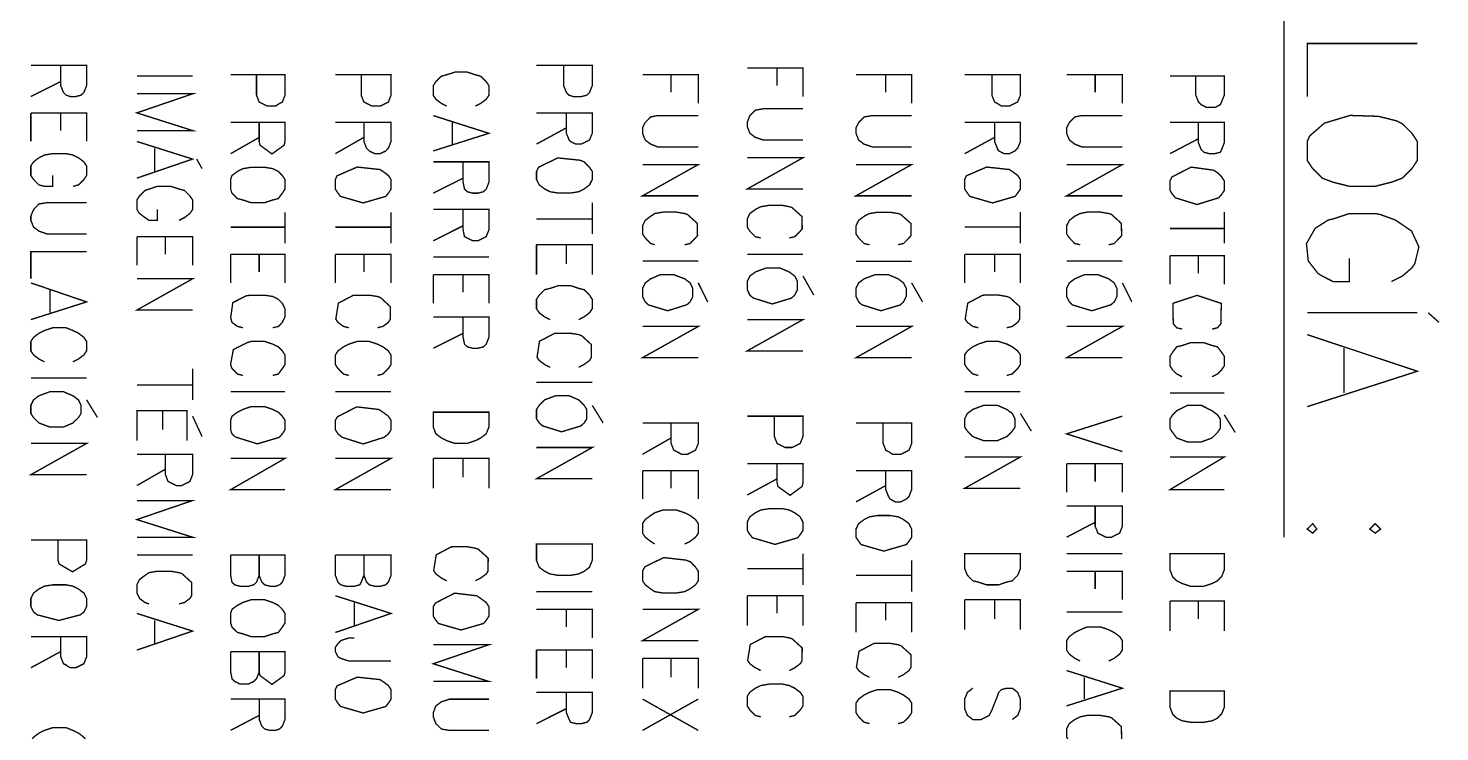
# Model space of a CAD drawing. Extents: x 0.1 to 11.6, y 0.2 to 16.4.
# Drawn here: x 2.802 to 3.667, y 1.462 to 1.893 of the extents above; entities that cross this region are included whole.
import ezdxf

# ---------------------------------------------------------------- set-up
doc = ezdxf.new("R2010")
doc.units = 0
doc.header["$MEASUREMENT"] = 0

msp = doc.modelspace()

# ---------------------------------------------------------------- linework, layer by layer
at = {"color": 0, "const_width": 0.000833}
for points in [[(3.57167, 2.16499), (3.57167, 1.58083)], [(3.65332, 1.88331), (3.58583, 1.88331), (3.58583, 1.85081)], [(2.80333, 1.86996), (2.83751, 1.86996), (2.83751, 1.85747), (2.83583, 1.85331), (2.83415, 1.85167), (2.83083, 1.85081), (2.82747, 1.85081), (2.82497, 1.85167), (2.82335, 1.85331), (2.82167, 1.85747), (2.82167, 1.86996)], [(3.11333, 1.86996), (3.14751, 1.86996), (3.14751, 1.85747), (3.14583, 1.85331), (3.14415, 1.85161), (3.14085, 1.85081), (3.13585, 1.85081), (3.13336, 1.85161), (3.13167, 1.85331), (3.12999, 1.85747), (3.12999, 1.86996)], [(2.9025, 1.86333), (2.86833, 1.86333)], [(2.92583, 1.86415), (2.95915, 1.86415), (2.95915, 1.85161), (2.95751, 1.84744), (2.95583, 1.84663), (2.95335, 1.84494), (2.94835, 1.84494), (2.94331, 1.84744), (2.94168, 1.85161), (2.94168, 1.86415)], [(2.99001, 1.86415), (3.02414, 1.86415), (3.02414, 1.85161), (3.02251, 1.84744), (3.01753, 1.84494), (3.01247, 1.84494), (3.00749, 1.84744), (3.00586, 1.85161), (3.00586, 1.86415)], [(3.07585, 1.84494), (3.07915, 1.84663), (3.08251, 1.84912), (3.08415, 1.85161), (3.08415, 1.85747), (3.08251, 1.85997), (3.07915, 1.86328), (3.07585, 1.86415), (3.07086, 1.86578), (3.06332, 1.86578), (3.05832, 1.86415), (3.05501, 1.86328), (3.05165, 1.85997), (3.05003, 1.85747), (3.05003, 1.85161), (3.05165, 1.84912), (3.05501, 1.84663), (3.05832, 1.84494)], [(3.17833, 1.86415), (3.21251, 1.86415), (3.21251, 1.84663)], [(3.19586, 1.86415), (3.19586, 1.85331)], [(3.24251, 1.86833), (3.27669, 1.86833), (3.27669, 1.85081)], [(3.26085, 1.86833), (3.26085, 1.85747)], [(3.30919, 1.86415), (3.34332, 1.86415), (3.34332, 1.84663)], [(3.32747, 1.86415), (3.32747, 1.85331)], [(3.37582, 1.86415), (3.41, 1.86415), (3.41, 1.85161), (3.40831, 1.8475), (3.40332, 1.845), (3.39833, 1.845), (3.39583, 1.84663), (3.39415, 1.8475), (3.39253, 1.85161), (3.39253, 1.86415)], [(3.43832, 1.86415), (3.4725, 1.86415), (3.4725, 1.84663)], [(3.45583, 1.86415), (3.45583, 1.85331)], [(3.50168, 1.86333), (3.535, 1.86333), (3.535, 1.85167), (3.53331, 1.8475), (3.5325, 1.84581), (3.52919, 1.84412), (3.52414, 1.84412), (3.52083, 1.84581), (3.51915, 1.8475), (3.51753, 1.85167), (3.51753, 1.86333)], [(2.82167, 1.85997), (2.80333, 1.85081)], [(2.86833, 1.85249), (2.9025, 1.85249), (2.86833, 1.84082), (2.9025, 1.82997), (2.86833, 1.82997)], [(3.27669, 1.84332), (3.2525, 1.84332), (3.2475, 1.8425), (3.24414, 1.83914), (3.24251, 1.83496), (3.24251, 1.83247), (3.24414, 1.82835), (3.2475, 1.82579), (3.2525, 1.82417), (3.27669, 1.82417)], [(2.80333, 1.84082), (2.83751, 1.84082), (2.83751, 1.82329)], [(2.80333, 1.84082), (2.80333, 1.82329)], [(2.82167, 1.84082), (2.82167, 1.82997)], [(2.92583, 1.83496), (2.95915, 1.83496), (2.95915, 1.82329), (2.95865, 1.82107), (2.95117, 1.81565), (2.94379, 1.82107), (2.94331, 1.82329), (2.94331, 1.83496)], [(2.99001, 1.83496), (3.02414, 1.83496), (3.02414, 1.82329), (3.02251, 1.81913), (3.02083, 1.81743), (3.01753, 1.81581), (3.01417, 1.81581), (3.01085, 1.81743), (3.00917, 1.81913), (3.00749, 1.82329), (3.00749, 1.83496)], [(3.05003, 1.83914), (3.08415, 1.82829), (3.05003, 1.81749)], [(3.06168, 1.83496), (3.06168, 1.82161)], [(3.11333, 1.84082), (3.14751, 1.84082), (3.14751, 1.82829), (3.14583, 1.82417), (3.14085, 1.82167), (3.13747, 1.82167), (3.13417, 1.82329), (3.13336, 1.82417), (3.13167, 1.82829), (3.13167, 1.84082)], [(3.21251, 1.83914), (3.1875, 1.83914), (3.18332, 1.83832), (3.18001, 1.83496), (3.17833, 1.83165), (3.17833, 1.82829), (3.18001, 1.82417), (3.18332, 1.82167), (3.1875, 1.81999), (3.21251, 1.81999)], [(3.34332, 1.83914), (3.31917, 1.83914), (3.31418, 1.83832), (3.31082, 1.83496), (3.30919, 1.83165), (3.30919, 1.82829), (3.31082, 1.82417), (3.31418, 1.82161), (3.31917, 1.81999), (3.34332, 1.81999)], [(3.37582, 1.83496), (3.41, 1.83496), (3.41, 1.82329), (3.40831, 1.81913), (3.40668, 1.81749), (3.40332, 1.81581), (3.40001, 1.81581), (3.39665, 1.81749), (3.39583, 1.81913), (3.39415, 1.82329), (3.39415, 1.83496)], [(3.4725, 1.83914), (3.44749, 1.83914), (3.44331, 1.83832), (3.44, 1.83496), (3.43832, 1.83165), (3.43832, 1.82835), (3.44, 1.82417), (3.44331, 1.82167), (3.44749, 1.81999), (3.4725, 1.81999)], [(3.50168, 1.83496), (3.535, 1.83496), (3.535, 1.82249), (3.53331, 1.81831), (3.5325, 1.81668), (3.52919, 1.81581), (3.52582, 1.81581), (3.52251, 1.81668), (3.52083, 1.81831), (3.51915, 1.82249), (3.51915, 1.83496)], [(2.94331, 1.82579), (2.92583, 1.81581)], [(3.00749, 1.82579), (2.99001, 1.81581)], [(3.13167, 1.83165), (3.11333, 1.82167)], [(3.39415, 1.82579), (3.37582, 1.81581)], [(2.86833, 1.82329), (2.9025, 1.8125), (2.86833, 1.80083)], [(2.87918, 1.81917), (2.87918, 1.80496)], [(3.51915, 1.82497), (3.50168, 1.81581)], [(2.82915, 1.79579), (2.83251, 1.79665), (2.83583, 1.79997), (2.83751, 1.80246), (2.83751, 1.80832), (2.83583, 1.81082), (2.83251, 1.81332), (2.82915, 1.815), (2.82497, 1.81581), (2.81668, 1.81581), (2.81168, 1.815), (2.80832, 1.81332), (2.80501, 1.81082), (2.80333, 1.80832), (2.80333, 1.80246), (2.80501, 1.79997), (2.80832, 1.79665), (2.81168, 1.79579), (2.81668, 1.79579), (2.81668, 1.80246)], [(2.905, 1.8125), (2.90831, 1.80664)], [(3.05003, 1.81082), (3.08415, 1.81082), (3.08415, 1.79829), (3.08251, 1.79411), (3.08083, 1.79249), (3.07747, 1.79161), (3.07417, 1.79161), (3.07086, 1.79249), (3.06917, 1.79411), (3.06836, 1.79829), (3.06836, 1.81082)], [(3.17833, 1.80914), (3.21251, 1.80914), (3.17833, 1.78999), (3.21251, 1.78999)], [(3.24251, 1.81332), (3.27669, 1.81332), (3.24251, 1.79417), (3.27669, 1.79417)], [(3.30919, 1.80914), (3.34332, 1.80914), (3.30919, 1.78999), (3.34332, 1.78999)], [(3.43832, 1.80914), (3.4725, 1.80914), (3.43832, 1.78999), (3.4725, 1.78999)], [(3.06836, 1.80078), (3.05003, 1.79161)], [(2.89415, 1.77496), (2.89751, 1.77664), (2.90082, 1.77914), (2.9025, 1.78162), (2.9025, 1.78749), (2.90082, 1.78999), (2.89751, 1.79329), (2.89415, 1.79417), (2.88917, 1.79579), (2.88086, 1.79579), (2.87332, 1.79329), (2.87001, 1.78999), (2.86833, 1.78749), (2.86833, 1.78162), (2.87001, 1.77914), (2.87332, 1.77664), (2.87582, 1.77496), (2.88086, 1.77496), (2.88086, 1.78162)], [(2.83751, 1.78581), (2.81332, 1.78581), (2.80832, 1.785), (2.80501, 1.78162), (2.80333, 1.7775), (2.80333, 1.77496), (2.80501, 1.77083), (2.80832, 1.76833), (2.81332, 1.76665), (2.83751, 1.76665)], [(3.14751, 1.78581), (3.14751, 1.76665)], [(3.26833, 1.76417), (3.27165, 1.76497), (3.27501, 1.76833), (3.27621, 1.76975), (3.27615, 1.77724), (3.27001, 1.78276), (3.26833, 1.78331), (3.26417, 1.78413), (3.25586, 1.78413), (3.25082, 1.78331), (3.2475, 1.78162), (3.24414, 1.77914), (3.24251, 1.77582), (3.24251, 1.77083), (3.24414, 1.76833), (3.2475, 1.76497), (3.25082, 1.76417)], [(2.95915, 1.77994), (2.95915, 1.76079)], [(3.02414, 1.77994), (3.02414, 1.76079)], [(3.05003, 1.78162), (3.08415, 1.78162), (3.08415, 1.76915), (3.08251, 1.76497), (3.07747, 1.76247), (3.07417, 1.76247), (3.06917, 1.76497), (3.06836, 1.76915), (3.06836, 1.78162)], [(3.14751, 1.77582), (3.11333, 1.77582)], [(3.20415, 1.75999), (3.20751, 1.76079), (3.21083, 1.76417), (3.21203, 1.76557), (3.21197, 1.77306), (3.20583, 1.7786), (3.20415, 1.77914), (3.19917, 1.78), (3.19081, 1.78), (3.18582, 1.77914), (3.18332, 1.77746), (3.18001, 1.77496), (3.17833, 1.77165), (3.17833, 1.76665), (3.18001, 1.76417), (3.18332, 1.76079), (3.18582, 1.75999)], [(3.33501, 1.75999), (3.33832, 1.76079), (3.34169, 1.76417), (3.34289, 1.76557), (3.34283, 1.77306), (3.33664, 1.7786), (3.33501, 1.77914), (3.33003, 1.77994), (3.32249, 1.77994), (3.31749, 1.77914), (3.31418, 1.77746), (3.31082, 1.77496), (3.30919, 1.77165), (3.30919, 1.76665), (3.31082, 1.76417), (3.31418, 1.76079), (3.31749, 1.75999)], [(3.41, 1.78), (3.41, 1.76079)], [(3.46414, 1.75999), (3.4675, 1.76079), (3.47081, 1.76417), (3.472, 1.76557), (3.47194, 1.77306), (3.46582, 1.7786), (3.46414, 1.77914), (3.45915, 1.78), (3.45085, 1.78), (3.44667, 1.77914), (3.44331, 1.7775), (3.44, 1.77496), (3.43832, 1.77165), (3.43832, 1.76665), (3.44, 1.76417), (3.44331, 1.76079), (3.44667, 1.75999)], [(3.535, 1.78), (3.535, 1.76079)], [(3.63747, 1.73747), (3.64415, 1.74083), (3.65001, 1.74582), (3.65181, 1.74854), (3.65429, 1.75868), (3.64979, 1.76844), (3.63976, 1.77522), (3.63058, 1.77854), (3.6275, 1.77914), (3.61165, 1.77914), (3.60167, 1.77582), (3.59874, 1.77518), (3.59076, 1.77012), (3.58535, 1.76074), (3.58643, 1.75017), (3.59239, 1.74246), (3.595, 1.74083), (3.60167, 1.73747), (3.61165, 1.73747), (3.61165, 1.75162)], [(2.86833, 1.76497), (2.9025, 1.76497), (2.9025, 1.7475)], [(2.86833, 1.76497), (2.86833, 1.7475)], [(2.88585, 1.76497), (2.88585, 1.75412)], [(2.95915, 1.77078), (2.92583, 1.77078)], [(3.02414, 1.77078), (2.99001, 1.77078)], [(3.06836, 1.77165), (3.05003, 1.76247)], [(3.41, 1.77083), (3.37582, 1.77083)], [(3.535, 1.76997), (3.50168, 1.76997)], [(3.11333, 1.75999), (3.14751, 1.75999), (3.14751, 1.74164)], [(3.11333, 1.75999), (3.11333, 1.74164)], [(3.13167, 1.75999), (3.13167, 1.74832)], [(2.83751, 1.75581), (2.80333, 1.75581), (2.80333, 1.73915)], [(2.92583, 1.75412), (2.95915, 1.75412), (2.95915, 1.73665)], [(2.92583, 1.75412), (2.92583, 1.73665)], [(2.94331, 1.75412), (2.94331, 1.74328)], [(2.99001, 1.75412), (3.02414, 1.75412), (3.02414, 1.73665)], [(2.99001, 1.75412), (2.99001, 1.73665)], [(3.00749, 1.75412), (3.00749, 1.74328)], [(3.08415, 1.75244), (3.05003, 1.75244)], [(3.21251, 1.75), (3.17833, 1.75)], [(3.27669, 1.75412), (3.24251, 1.75412)], [(3.34332, 1.74994), (3.30919, 1.74994)], [(3.37582, 1.75412), (3.41, 1.75412), (3.41, 1.73665)], [(3.37582, 1.75412), (3.37582, 1.73665)], [(3.39415, 1.75412), (3.39415, 1.74333)], [(3.4725, 1.75), (3.43832, 1.75)], [(3.50168, 1.75331), (3.535, 1.75331), (3.535, 1.73583)], [(3.50168, 1.75331), (3.50168, 1.73583)], [(3.51915, 1.75331), (3.51915, 1.74246)], [(2.86833, 1.73915), (2.9025, 1.73915), (2.86833, 1.72), (2.9025, 1.72)], [(3.05003, 1.74164), (3.08415, 1.74164), (3.08415, 1.72413)], [(3.05003, 1.74164), (3.05003, 1.72413)], [(3.06836, 1.74164), (3.06836, 1.73079)], [(3.27669, 1.74083), (3.28331, 1.72917)], [(2.80333, 1.73665), (2.83751, 1.72499), (2.80333, 1.71414)], [(2.815, 1.73247), (2.815, 1.71832)], [(3.13917, 1.71414), (3.14253, 1.71582), (3.14583, 1.71832), (3.14751, 1.72081), (3.14751, 1.72661), (3.14583, 1.72917), (3.14253, 1.73247), (3.13917, 1.73329), (3.13417, 1.73497), (3.12668, 1.73497), (3.12169, 1.73329), (3.11833, 1.73247), (3.11501, 1.72917), (3.11333, 1.72661), (3.11333, 1.72081), (3.11501, 1.71832), (3.11833, 1.71582), (3.12169, 1.71414)], [(3.21251, 1.73665), (3.21832, 1.72499)], [(3.34332, 1.73665), (3.34999, 1.72499)], [(3.4725, 1.73665), (3.47835, 1.72499)], [(2.95167, 1.70915), (2.95503, 1.70996), (2.95751, 1.71246), (2.95915, 1.71582), (2.95915, 1.72081), (2.95751, 1.72413), (2.95503, 1.72661), (2.95167, 1.72831), (2.94667, 1.72911), (2.93832, 1.72911), (2.93554, 1.72879), (2.92714, 1.72456), (2.92583, 1.71522), (2.92665, 1.71246), (2.93001, 1.70996), (2.93332, 1.70915)], [(3.01585, 1.70915), (3.01915, 1.70996), (3.02251, 1.71246), (3.02365, 1.71431), (3.02371, 1.72211), (3.01768, 1.72765), (3.01585, 1.72831), (3.01085, 1.72911), (3.00331, 1.72911), (3.00108, 1.72906), (2.99186, 1.72424), (2.99029, 1.71446), (2.99164, 1.71246), (2.99501, 1.70996), (2.99832, 1.70915)], [(3.40164, 1.70915), (3.405, 1.70996), (3.40831, 1.71246), (3.4095, 1.71431), (3.4095, 1.72217), (3.40349, 1.72765), (3.40164, 1.72831), (3.39665, 1.72917), (3.38917, 1.72917), (3.38693, 1.72911), (3.37771, 1.72424), (3.37614, 1.71446), (3.3775, 1.71246), (3.38081, 1.70996), (3.38417, 1.70915)], [(3.5275, 1.70833), (3.53082, 1.70915), (3.53288, 1.71164), (3.53315, 1.72407), (3.51828, 1.729), (3.50347, 1.72407), (3.50369, 1.71164), (3.50581, 1.70915), (3.50917, 1.70833)], [(3.05003, 1.71582), (3.08415, 1.71582), (3.08415, 1.70329), (3.08251, 1.69911), (3.08083, 1.69749), (3.07747, 1.69661), (3.07417, 1.69661), (3.07086, 1.69749), (3.06917, 1.69911), (3.06836, 1.70329), (3.06836, 1.71582)], [(3.24251, 1.71414), (3.27669, 1.71414), (3.24251, 1.69499), (3.27669, 1.69499)], [(3.65332, 1.71832), (3.58583, 1.71832)], [(3.66, 1.71832), (3.66667, 1.71246)], [(2.82915, 1.68832), (2.83251, 1.69), (2.83583, 1.69249), (2.83751, 1.69499), (2.83751, 1.70079), (2.83583, 1.70329), (2.83251, 1.70583), (2.82915, 1.70747), (2.82497, 1.70915), (2.81668, 1.70915), (2.81168, 1.70747), (2.80832, 1.70583), (2.80501, 1.70329), (2.80333, 1.70079), (2.80333, 1.69499), (2.80501, 1.69249), (2.80832, 1.69), (2.81168, 1.68832)], [(3.06836, 1.70578), (3.05003, 1.69661)], [(3.13917, 1.68494), (3.14253, 1.68664), (3.14583, 1.68912), (3.14697, 1.69097), (3.14703, 1.69879), (3.141, 1.70432), (3.13917, 1.70497), (3.13417, 1.70578), (3.12668, 1.70578), (3.12446, 1.70574), (3.11518, 1.7009), (3.11367, 1.69114), (3.11501, 1.68912), (3.11833, 1.68664), (3.12169, 1.68494)], [(3.17833, 1.70996), (3.21251, 1.70996), (3.17833, 1.69081), (3.21251, 1.69081)], [(3.30919, 1.70996), (3.34332, 1.70996), (3.30919, 1.69081), (3.34332, 1.69081)], [(3.43832, 1.70996), (3.4725, 1.70996), (3.43832, 1.69081), (3.4725, 1.69081)], [(3.58583, 1.70497), (3.65332, 1.68251), (3.58583, 1.66081)], [(2.95167, 1.67996), (2.95503, 1.68078), (2.95751, 1.68414), (2.95915, 1.68664), (2.95915, 1.69243), (2.95751, 1.69499), (2.95503, 1.69749), (2.95167, 1.69911), (2.94667, 1.70079), (2.93832, 1.70079), (2.93593, 1.70003), (2.92746, 1.69575), (2.92578, 1.68668), (2.92665, 1.68414), (2.93001, 1.68078), (2.93332, 1.67996)], [(3.01585, 1.67996), (3.01915, 1.68078), (3.02251, 1.68414), (3.02414, 1.68664), (3.02414, 1.69243), (3.02251, 1.69499), (3.01915, 1.69749), (3.01585, 1.69911), (3.01085, 1.70079), (3.00331, 1.70079), (2.99832, 1.69911), (2.99501, 1.69749), (2.99164, 1.69499), (2.99001, 1.69243), (2.99001, 1.68664), (2.99164, 1.68414), (2.99501, 1.68078), (2.99832, 1.67996)], [(3.40164, 1.67996), (3.405, 1.68083), (3.40831, 1.68414), (3.41, 1.68664), (3.41, 1.69249), (3.40831, 1.69499), (3.405, 1.69749), (3.40164, 1.69917), (3.39665, 1.70079), (3.38917, 1.70079), (3.38417, 1.69917), (3.38081, 1.69749), (3.3775, 1.69499), (3.37582, 1.69249), (3.37582, 1.68664), (3.3775, 1.68414), (3.38081, 1.68083), (3.38417, 1.67996)], [(3.5275, 1.67914), (3.53082, 1.68083), (3.53331, 1.68332), (3.535, 1.68582), (3.535, 1.69168), (3.53331, 1.69417), (3.53082, 1.69749), (3.5275, 1.69829), (3.52251, 1.69997), (3.51417, 1.69997), (3.50917, 1.69829), (3.50581, 1.69749), (3.50331, 1.69417), (3.50168, 1.69168), (3.50168, 1.68582), (3.50331, 1.68332), (3.50581, 1.68083), (3.50917, 1.67914)], [(3.60835, 1.69667), (3.60835, 1.66917)], [(2.9025, 1.68414), (2.9025, 1.66499)], [(2.83751, 1.67833), (2.80333, 1.67833)], [(2.9025, 1.67415), (2.86833, 1.67415)], [(2.95915, 1.66997), (2.92583, 1.66997)], [(3.02414, 1.66997), (2.99001, 1.66997)], [(3.14751, 1.67578), (3.11333, 1.67578)], [(3.41, 1.66997), (3.37582, 1.66997)], [(2.83751, 1.66499), (2.84418, 1.65414)], [(3.14751, 1.66163), (3.15419, 1.65082)], [(3.535, 1.66917), (3.50168, 1.66917)], [(2.89914, 1.63997), (2.89914, 1.65831), (2.86833, 1.65831), (2.86833, 1.63997)], [(2.88417, 1.65831), (2.88417, 1.64665)], [(2.9025, 1.655), (2.90831, 1.64247)], [(3.24251, 1.655), (3.27669, 1.655), (3.27669, 1.64247), (3.27501, 1.63829), (3.27001, 1.63579), (3.26585, 1.63579), (3.26085, 1.63829), (3.25917, 1.64247), (3.25917, 1.655)], [(3.41, 1.65663), (3.41667, 1.64583)], [(3.4725, 1.655), (3.43832, 1.64415), (3.4725, 1.63331)], [(3.535, 1.65582), (3.54167, 1.64497)], [(3.17833, 1.65082), (3.21251, 1.65082), (3.21251, 1.63829), (3.21083, 1.63417), (3.20583, 1.63162), (3.20247, 1.63162), (3.19749, 1.63417), (3.19586, 1.63829), (3.19586, 1.65082)], [(3.30919, 1.65082), (3.34332, 1.65082), (3.34332, 1.63829), (3.34169, 1.63411), (3.33664, 1.63162), (3.33165, 1.63162), (3.32915, 1.63331), (3.32747, 1.63411), (3.32585, 1.63829), (3.32585, 1.65082)], [(2.80333, 1.63829), (2.83751, 1.63829), (2.80333, 1.61914), (2.83751, 1.61914)], [(3.11333, 1.63579), (3.14751, 1.63579), (3.11333, 1.61664), (3.14751, 1.61664)], [(3.19586, 1.64165), (3.17833, 1.63162)], [(2.86833, 1.63167), (2.9025, 1.63167), (2.9025, 1.61914), (2.90082, 1.61496), (2.89583, 1.61247), (2.89253, 1.61247), (2.88747, 1.61496), (2.88585, 1.61914), (2.88585, 1.63167)], [(2.92583, 1.62912), (2.95915, 1.62912), (2.92583, 1.60997), (2.95915, 1.60997)], [(2.99001, 1.62912), (3.02414, 1.62912), (2.99001, 1.60997), (3.02414, 1.60997)], [(3.05003, 1.62912), (3.08415, 1.62912), (3.08415, 1.61079)], [(3.05003, 1.62912), (3.05003, 1.61079)], [(3.06836, 1.62912), (3.06836, 1.61746)], [(3.37582, 1.62999), (3.41, 1.62999), (3.37582, 1.61079), (3.41, 1.61079)], [(3.50168, 1.62999), (3.535, 1.62999), (3.50168, 1.60997), (3.535, 1.60997)], [(2.88585, 1.6225), (2.86833, 1.61247)], [(3.17833, 1.62164), (3.21251, 1.62164), (3.21251, 1.60417)], [(3.17833, 1.62164), (3.17833, 1.60417)], [(3.19586, 1.62164), (3.19586, 1.61079)], [(3.24251, 1.62582), (3.27669, 1.62582), (3.27669, 1.61415), (3.27615, 1.61193), (3.26878, 1.6065), (3.26133, 1.61193), (3.26085, 1.61415), (3.26085, 1.62582)], [(3.30919, 1.62164), (3.34332, 1.62164), (3.34332, 1.60997), (3.34169, 1.60579), (3.34, 1.60417), (3.33664, 1.60249), (3.33333, 1.60249), (3.33003, 1.60417), (3.32915, 1.60579), (3.32747, 1.60997), (3.32747, 1.62164)], [(3.43832, 1.62582), (3.4725, 1.62582), (3.4725, 1.60829)], [(3.43832, 1.62582), (3.43832, 1.60829)], [(3.45583, 1.62582), (3.45583, 1.61496)], [(3.26085, 1.61664), (3.24251, 1.60667)], [(3.32747, 1.61247), (3.30919, 1.60249)], [(2.86833, 1.60331), (2.9025, 1.60331), (2.86833, 1.59164), (2.9025, 1.58083), (2.86833, 1.58083)], [(3.20415, 1.57667), (3.20751, 1.57829), (3.21083, 1.58083), (3.21251, 1.58333), (3.21251, 1.58914), (3.21083, 1.59164), (3.20751, 1.59413), (3.20415, 1.59581), (3.19917, 1.5975), (3.19081, 1.5975), (3.18582, 1.59581), (3.18332, 1.59413), (3.18001, 1.59164), (3.17833, 1.58914), (3.17833, 1.58333), (3.18001, 1.58083), (3.18332, 1.57829), (3.18582, 1.57667)], [(3.43832, 1.59999), (3.4725, 1.59999), (3.4725, 1.58746), (3.47081, 1.58333), (3.46582, 1.58083), (3.46251, 1.58083), (3.45751, 1.58333), (3.45583, 1.58746), (3.45583, 1.59999)], [(3.45583, 1.59), (3.43832, 1.58083)], [(2.80333, 1.57915), (2.83751, 1.57915), (2.83751, 1.56662), (2.83675, 1.56446), (2.82889, 1.55963), (2.82075, 1.5644), (2.81999, 1.56662), (2.81999, 1.57915)], [(3.07585, 1.55414), (3.07915, 1.55583), (3.08251, 1.55832), (3.08365, 1.56017), (3.08371, 1.56799), (3.07769, 1.57346), (3.07585, 1.57411), (3.07086, 1.57497), (3.06332, 1.57497), (3.06108, 1.57493), (3.05186, 1.57004), (3.05029, 1.56033), (3.05165, 1.55832), (3.05501, 1.55583), (3.05832, 1.55414)], [(2.9025, 1.56999), (2.86833, 1.56999)], [(2.92583, 1.56999), (2.95915, 1.56999), (2.95915, 1.55746), (2.95751, 1.55328), (2.95583, 1.55165), (2.95335, 1.55078), (2.94997, 1.55078), (2.94667, 1.55165), (2.94499, 1.55328), (2.94331, 1.55746), (2.94331, 1.56999)], [(2.94331, 1.55746), (2.94168, 1.55328), (2.94, 1.55165), (2.93668, 1.55078), (2.93164, 1.55078), (2.92833, 1.55165), (2.92665, 1.55328), (2.92583, 1.55746), (2.92583, 1.56999)], [(2.99001, 1.56999), (3.02414, 1.56999), (3.02414, 1.55746), (3.02251, 1.55328), (3.02083, 1.55165), (3.01753, 1.55078), (3.01417, 1.55078), (3.01085, 1.55165), (3.00917, 1.55328), (3.00749, 1.55746), (3.00749, 1.56999)], [(3.00749, 1.55746), (3.00586, 1.55328), (3.00499, 1.55165), (3.00168, 1.55078), (2.99669, 1.55078), (2.99333, 1.55165), (2.99164, 1.55328), (2.99001, 1.55746), (2.99001, 1.56999)], [(3.27669, 1.57081), (3.27669, 1.55165)], [(3.34332, 1.56668), (3.34332, 1.54747)], [(3.4725, 1.57081), (3.43832, 1.57081)], [(2.89415, 1.53999), (2.89751, 1.54081), (2.90082, 1.54329), (2.90201, 1.54514), (2.90201, 1.553), (2.896, 1.55849), (2.89415, 1.55914), (2.88917, 1.56), (2.88086, 1.56), (2.87582, 1.55914), (2.87332, 1.55746), (2.87001, 1.55496), (2.86833, 1.55165), (2.86833, 1.54665), (2.87001, 1.54329), (2.87332, 1.54081), (2.87582, 1.53999)], [(3.27669, 1.56164), (3.24251, 1.56164)], [(3.34332, 1.55751), (3.30919, 1.55751)], [(3.43832, 1.56), (3.4725, 1.56), (3.4725, 1.54249)], [(3.45583, 1.56), (3.45583, 1.54915)], [(2.99001, 1.54497), (3.02414, 1.53413), (2.99001, 1.52246)], [(3.00168, 1.54081), (3.00168, 1.52664)], [(3.14751, 1.54747), (3.11333, 1.54747)], [(3.24251, 1.54497), (3.27669, 1.54497), (3.27669, 1.52664)], [(3.24251, 1.54497), (3.24251, 1.52664)], [(3.26085, 1.54497), (3.26085, 1.53413)], [(3.30919, 1.54081), (3.34332, 1.54081), (3.34332, 1.52246)], [(3.30919, 1.54081), (3.30919, 1.52246)], [(3.32747, 1.54081), (3.32747, 1.53)], [(3.37582, 1.54249), (3.41, 1.54249), (3.41, 1.52414)], [(3.37582, 1.54249), (3.37582, 1.52414)], [(3.39415, 1.54249), (3.39415, 1.53082)], [(3.50168, 1.54167), (3.535, 1.54167), (3.535, 1.52333)], [(3.50168, 1.54167), (3.50168, 1.52333)], [(3.51915, 1.54167), (3.51915, 1.53082)], [(2.86833, 1.53413), (2.9025, 1.52333), (2.86833, 1.51167)], [(3.11333, 1.53663), (3.14751, 1.53663), (3.14751, 1.51915)], [(3.13167, 1.53663), (3.13167, 1.52582)], [(3.17833, 1.53663), (3.21251, 1.53663), (3.17833, 1.51747), (3.21251, 1.51747)], [(3.4725, 1.535), (3.43832, 1.535)], [(2.87918, 1.53), (2.87918, 1.51579)], [(3.46414, 1.50499), (3.4675, 1.50667), (3.47081, 1.50917), (3.4725, 1.51167), (3.4725, 1.51747), (3.47081, 1.51997), (3.4675, 1.52246), (3.46414, 1.52414), (3.45915, 1.52582), (3.45085, 1.52582), (3.44667, 1.52414), (3.44331, 1.52246), (3.44, 1.51997), (3.43832, 1.51747), (3.43832, 1.51167), (3.44, 1.50917), (3.44331, 1.50667), (3.44667, 1.50499)], [(2.80333, 1.51997), (2.83751, 1.51997), (2.83751, 1.50749), (2.83583, 1.50331), (2.83083, 1.50082), (2.82747, 1.50082), (2.82497, 1.5025), (2.82335, 1.50331), (2.82167, 1.50749), (2.82167, 1.51997)], [(3.02414, 1.50493), (2.99832, 1.50493), (2.99333, 1.50662), (2.99164, 1.50749), (2.99001, 1.51079), (2.99001, 1.51329), (2.99164, 1.51579), (2.99333, 1.51747), (2.99832, 1.51915), (3.00168, 1.51915)], [(3.05003, 1.51497), (3.08415, 1.51497), (3.05003, 1.50331), (3.08415, 1.49246), (3.05003, 1.49246)], [(3.26833, 1.49914), (3.27165, 1.50082), (3.27501, 1.50331), (3.27615, 1.50515), (3.27621, 1.51297), (3.27018, 1.5185), (3.26833, 1.51915), (3.26417, 1.51997), (3.25586, 1.51997), (3.25364, 1.51992), (3.24436, 1.51508), (3.24278, 1.50532), (3.24414, 1.50331), (3.2475, 1.50082), (3.25082, 1.49914)], [(3.33501, 1.49501), (3.33832, 1.49664), (3.34169, 1.49914), (3.34289, 1.50097), (3.34289, 1.50885), (3.33686, 1.51432), (3.33501, 1.51497), (3.33003, 1.51585), (3.32249, 1.51585), (3.32026, 1.51579), (3.31104, 1.5109), (3.30946, 1.50114), (3.31082, 1.49914), (3.31418, 1.49664), (3.31749, 1.49501)], [(2.82167, 1.51079), (2.80333, 1.50082)], [(2.92583, 1.51079), (2.95915, 1.51079), (2.95915, 1.49832), (2.95865, 1.4961), (2.95117, 1.49067), (2.94379, 1.4961), (2.94331, 1.49832), (2.94331, 1.51079)], [(2.94336, 1.49832), (2.94168, 1.49414), (2.94, 1.49246), (2.93668, 1.49083), (2.93164, 1.49083), (2.92833, 1.49246), (2.92665, 1.49414), (2.92583, 1.49832), (2.92583, 1.51079)], [(3.11333, 1.51167), (3.14751, 1.51167), (3.14751, 1.49414)], [(3.11333, 1.51167), (3.11333, 1.49414)], [(3.13167, 1.51167), (3.13167, 1.50082)], [(3.17833, 1.50662), (3.21251, 1.50662), (3.21251, 1.48833)], [(3.17833, 1.50662), (3.17833, 1.48833)], [(3.19586, 1.50662), (3.19586, 1.49496)], [(3.43832, 1.49914), (3.4725, 1.48833), (3.43832, 1.47749)], [(3.26833, 1.47081), (3.27165, 1.47163), (3.27501, 1.47499), (3.27669, 1.47749), (3.27669, 1.48329), (3.27501, 1.48583), (3.27165, 1.48833), (3.26833, 1.48996), (3.26417, 1.49083), (3.25586, 1.49083), (3.25082, 1.48996), (3.2475, 1.48833), (3.24414, 1.48583), (3.24251, 1.48329), (3.24251, 1.47749), (3.24414, 1.47499), (3.2475, 1.47163), (3.25082, 1.47081)], [(3.405, 1.46913), (3.40831, 1.47163), (3.41, 1.47581), (3.41, 1.48167), (3.40831, 1.48579), (3.405, 1.48833), (3.40164, 1.48833), (3.39833, 1.48747), (3.39665, 1.48579), (3.39583, 1.48329), (3.39253, 1.47499), (3.39085, 1.47163), (3.38585, 1.46913), (3.38081, 1.46913), (3.3775, 1.47163), (3.37582, 1.47581), (3.37582, 1.48167), (3.3775, 1.48579), (3.38081, 1.48833)], [(3.44917, 1.49496), (3.44917, 1.48167)], [(2.92583, 1.48167), (2.95915, 1.48167), (2.95915, 1.46913), (2.95751, 1.465), (2.95583, 1.46332), (2.95335, 1.46251), (2.94997, 1.46251), (2.94667, 1.46332), (2.94499, 1.465), (2.94336, 1.46913), (2.94336, 1.48167)], [(3.08415, 1.48161), (3.06, 1.48161), (3.05501, 1.47999), (3.05165, 1.47749), (3.05003, 1.47331), (3.05003, 1.47081), (3.05165, 1.46664), (3.05501, 1.46332), (3.06, 1.46246), (3.08415, 1.46246)], [(3.11333, 1.48579), (3.14751, 1.48579), (3.14751, 1.47331), (3.14583, 1.46913), (3.14415, 1.46744), (3.14085, 1.46664), (3.13747, 1.46664), (3.13417, 1.46744), (3.13336, 1.46913), (3.13167, 1.47331), (3.13167, 1.48579)], [(3.21251, 1.48167), (3.17833, 1.46246)], [(3.21251, 1.46246), (3.17833, 1.48167)], [(3.33501, 1.46664), (3.33832, 1.4675), (3.34169, 1.47081), (3.34332, 1.47331), (3.34332, 1.47917), (3.34169, 1.48167), (3.33832, 1.48415), (3.33501, 1.48583), (3.33003, 1.48747), (3.32249, 1.48747), (3.31749, 1.48583), (3.31418, 1.48415), (3.31082, 1.48167), (3.30919, 1.47917), (3.30919, 1.47331), (3.31082, 1.47081), (3.31418, 1.4675), (3.31749, 1.46664)], [(2.94336, 1.47168), (2.92583, 1.46251)], [(3.13167, 1.47581), (3.11333, 1.46664)], [(3.46414, 1.45167), (3.4675, 1.45247), (3.47081, 1.45583), (3.472, 1.45725), (3.47194, 1.46474), (3.46582, 1.47026), (3.46414, 1.47081), (3.45915, 1.47163), (3.45085, 1.47163), (3.44667, 1.47081), (3.44331, 1.46913), (3.44, 1.46664), (3.43832, 1.46332), (3.43832, 1.45833), (3.44, 1.45583), (3.44331, 1.45247), (3.44667, 1.45167)], [(2.82915, 1.44331), (2.83251, 1.44417), (2.83583, 1.44749), (2.83751, 1.44997), (2.83751, 1.45583), (2.83583, 1.45833), (2.83251, 1.46083), (2.82915, 1.46246), (2.82497, 1.46414), (2.81668, 1.46414), (2.81168, 1.46246), (2.80832, 1.46083), (2.80501, 1.45833), (2.80333, 1.45583), (2.80333, 1.44997), (2.80501, 1.44749), (2.80832, 1.44417), (2.81168, 1.44331)]]:
    msp.add_lwpolyline(points, dxfattribs=at)
for points in [[(3.65332, 1.82329), (3.65001, 1.82835), (3.64415, 1.83415), (3.64074, 1.83589), (3.62935, 1.83871), (3.61214, 1.83925), (3.59636, 1.83453), (3.58729, 1.82661), (3.58583, 1.82329), (3.58583, 1.81164), (3.58919, 1.80664), (3.595, 1.80083), (3.60167, 1.79833), (3.61165, 1.79585), (3.6275, 1.79585), (3.63747, 1.79833), (3.64415, 1.80083), (3.65001, 1.80664), (3.65332, 1.81164), (3.65332, 1.82329)], [(3.14751, 1.80496), (3.14583, 1.80746), (3.14253, 1.81082), (3.14014, 1.81179), (3.12642, 1.81321), (3.11469, 1.80757), (3.11333, 1.80496), (3.11333, 1.79997), (3.11501, 1.79665), (3.11833, 1.79417), (3.12169, 1.79249), (3.12668, 1.79167), (3.13417, 1.79167), (3.13917, 1.79249), (3.14253, 1.79417), (3.14583, 1.79665), (3.14751, 1.79997), (3.14751, 1.80496)], [(2.95915, 1.79997), (2.95751, 1.80246), (2.95503, 1.80496), (2.95167, 1.80664), (2.94667, 1.80746), (2.93832, 1.80746), (2.93332, 1.80664), (2.93001, 1.80496), (2.92665, 1.80246), (2.92583, 1.79997), (2.92583, 1.79411), (2.92665, 1.79161), (2.93001, 1.78831), (2.93332, 1.78743), (2.93832, 1.78581), (2.94667, 1.78581), (2.95167, 1.78743), (2.95503, 1.78831), (2.95751, 1.79161), (2.95915, 1.79411), (2.95915, 1.79997)], [(3.02414, 1.79997), (3.02251, 1.80246), (3.01915, 1.80496), (3.01736, 1.8061), (3.00342, 1.80761), (2.99104, 1.80225), (2.99001, 1.79997), (2.99001, 1.79411), (2.99164, 1.79161), (2.99317, 1.78965), (3.00706, 1.78564), (3.02094, 1.78965), (3.02251, 1.79161), (3.02414, 1.79411), (3.02414, 1.79997)], [(3.41, 1.79997), (3.40831, 1.80246), (3.405, 1.80496), (3.40321, 1.8061), (3.38926, 1.80761), (3.37685, 1.80225), (3.37582, 1.79997), (3.37582, 1.79417), (3.3775, 1.79167), (3.37901, 1.78965), (3.3929, 1.78564), (3.40674, 1.78965), (3.40831, 1.79167), (3.41, 1.79417), (3.41, 1.79997)], [(3.535, 1.79915), (3.53331, 1.80165), (3.53082, 1.80414), (3.52854, 1.80567), (3.51476, 1.80757), (3.50293, 1.8016), (3.50168, 1.79915), (3.50168, 1.79329), (3.50331, 1.79081), (3.50499, 1.78879), (3.51828, 1.78467), (3.53157, 1.78879), (3.53331, 1.79081), (3.535, 1.79329), (3.535, 1.79915)], [(3.20915, 1.73329), (3.20751, 1.73665), (3.20415, 1.73915), (3.19749, 1.74164), (3.18918, 1.74164), (3.18332, 1.73915), (3.18001, 1.73665), (3.17833, 1.73329), (3.17833, 1.72831), (3.18001, 1.72499), (3.18197, 1.72314), (3.19374, 1.71957), (3.20551, 1.72325), (3.20751, 1.72499), (3.20915, 1.72831), (3.20915, 1.73329)], [(3.27333, 1.73747), (3.27165, 1.74083), (3.26833, 1.74333), (3.26247, 1.74582), (3.25418, 1.74582), (3.2475, 1.74333), (3.24414, 1.74083), (3.24251, 1.73747), (3.24251, 1.73247), (3.24414, 1.72917), (3.2461, 1.72743), (3.25786, 1.72374), (3.26964, 1.72732), (3.27165, 1.72917), (3.27333, 1.73247), (3.27333, 1.73747)], [(3.34, 1.73329), (3.33832, 1.73665), (3.33501, 1.73915), (3.32915, 1.74164), (3.32086, 1.74164), (3.31418, 1.73915), (3.31082, 1.73665), (3.30919, 1.73329), (3.30919, 1.72831), (3.31082, 1.72499), (3.31278, 1.72325), (3.32449, 1.71957), (3.33632, 1.72314), (3.33832, 1.72499), (3.34, 1.72831), (3.34, 1.73329)], [(3.46918, 1.73329), (3.4675, 1.73665), (3.46414, 1.73915), (3.45751, 1.74164), (3.44917, 1.74164), (3.44331, 1.73915), (3.44, 1.73665), (3.43832, 1.73329), (3.43832, 1.72831), (3.44, 1.72499), (3.44194, 1.72314), (3.45378, 1.71957), (3.4655, 1.72325), (3.4675, 1.72499), (3.46918, 1.72831), (3.46918, 1.73329)], [(2.83415, 1.66163), (2.83251, 1.66499), (2.82915, 1.66749), (2.82335, 1.66997), (2.815, 1.66997), (2.80832, 1.66749), (2.80501, 1.66499), (2.80333, 1.66163), (2.80333, 1.65663), (2.80501, 1.65414), (2.80832, 1.65082), (2.815, 1.64833), (2.82335, 1.64833), (2.82915, 1.65082), (2.83251, 1.65414), (2.83415, 1.65663), (2.83415, 1.66163)], [(3.14415, 1.65913), (3.14253, 1.66163), (3.13917, 1.66499), (3.13336, 1.66749), (3.125, 1.66749), (3.11833, 1.66499), (3.11501, 1.66163), (3.11333, 1.65913), (3.11333, 1.65332), (3.11501, 1.65082), (3.11697, 1.64908), (3.12869, 1.6454), (3.14051, 1.64899), (3.14253, 1.65082), (3.14415, 1.65332), (3.14415, 1.65913)], [(3.40668, 1.65332), (3.405, 1.65663), (3.40164, 1.65913), (3.39583, 1.66163), (3.38747, 1.66163), (3.38081, 1.65913), (3.3775, 1.65663), (3.37582, 1.65332), (3.37582, 1.64833), (3.3775, 1.64583), (3.38081, 1.64247), (3.38747, 1.63997), (3.39583, 1.63997), (3.40164, 1.64247), (3.405, 1.64583), (3.40668, 1.64833), (3.40668, 1.65332)], [(3.5325, 1.65332), (3.53082, 1.65582), (3.5275, 1.65831), (3.52083, 1.66168), (3.51247, 1.66168), (3.50581, 1.65831), (3.50331, 1.65582), (3.50168, 1.65332), (3.50168, 1.64746), (3.50331, 1.64497), (3.50581, 1.64165), (3.51247, 1.63917), (3.52083, 1.63917), (3.5275, 1.64165), (3.53082, 1.64497), (3.5325, 1.64746), (3.5325, 1.65332)], [(2.95915, 1.65246), (2.95751, 1.65494), (2.95503, 1.65744), (2.95167, 1.65913), (2.94667, 1.66081), (2.93832, 1.66081), (2.93332, 1.65913), (2.93001, 1.65744), (2.92665, 1.65494), (2.92583, 1.65246), (2.92583, 1.64665), (2.92665, 1.64415), (2.92871, 1.64225), (2.94222, 1.63803), (2.95557, 1.64199), (2.95751, 1.64415), (2.95915, 1.64665), (2.95915, 1.65246)], [(3.02414, 1.65246), (3.02251, 1.65494), (3.01915, 1.65744), (3.01682, 1.65907), (3.00315, 1.66069), (2.99137, 1.65468), (2.99001, 1.65246), (2.99001, 1.64665), (2.99164, 1.64415), (2.99408, 1.64208), (3.00706, 1.63797), (3.02001, 1.64208), (3.02251, 1.64415), (3.02414, 1.64665), (3.02414, 1.65246)], [(3.05003, 1.65744), (3.08415, 1.65744), (3.08415, 1.64828), (3.08251, 1.64415), (3.07915, 1.64165), (3.07585, 1.63997), (3.07086, 1.63829), (3.06332, 1.63829), (3.05832, 1.63997), (3.05501, 1.64165), (3.05165, 1.64415), (3.05003, 1.64828), (3.05003, 1.65744)], [(3.27669, 1.59), (3.27501, 1.59332), (3.27165, 1.59581), (3.26833, 1.5975), (3.26417, 1.59831), (3.25586, 1.59831), (3.25082, 1.5975), (3.2475, 1.59581), (3.24414, 1.59332), (3.24251, 1.59), (3.24251, 1.58496), (3.24414, 1.58247), (3.24576, 1.58051), (3.25956, 1.57644), (3.27339, 1.58046), (3.27501, 1.58247), (3.27669, 1.58496), (3.27669, 1.59)], [(3.34332, 1.58583), (3.34169, 1.58914), (3.33832, 1.59164), (3.33501, 1.59332), (3.33003, 1.59413), (3.32249, 1.59413), (3.31749, 1.59332), (3.31418, 1.59164), (3.31082, 1.58914), (3.30919, 1.58583), (3.30919, 1.58083), (3.31082, 1.57835), (3.31233, 1.57633), (3.32622, 1.57232), (3.34011, 1.57633), (3.34169, 1.57835), (3.34332, 1.58083), (3.34332, 1.58583)], [(3.59169, 1.58583), (3.58919, 1.58914), (3.58583, 1.58583), (3.58919, 1.58333), (3.59169, 1.58583)], [(3.63086, 1.58583), (3.6275, 1.58914), (3.62418, 1.58583), (3.6275, 1.58333), (3.63086, 1.58583)], [(3.11333, 1.57667), (3.14751, 1.57667), (3.14751, 1.56662), (3.14583, 1.56244), (3.14253, 1.55994), (3.13917, 1.55832), (3.13417, 1.55746), (3.12668, 1.55746), (3.12169, 1.55832), (3.11833, 1.55994), (3.11501, 1.56244), (3.11333, 1.56662), (3.11333, 1.57667)], [(3.21251, 1.56), (3.21083, 1.5625), (3.20751, 1.56581), (3.20497, 1.56679), (3.19129, 1.56836), (3.17979, 1.56272), (3.17833, 1.56), (3.17833, 1.55414), (3.18001, 1.55165), (3.18332, 1.54915), (3.18582, 1.54747), (3.19081, 1.54665), (3.19917, 1.54665), (3.20415, 1.54747), (3.20751, 1.54915), (3.21083, 1.55165), (3.21251, 1.55414), (3.21251, 1.56)], [(3.37582, 1.57081), (3.41, 1.57081), (3.41, 1.56164), (3.40831, 1.55746), (3.405, 1.55414), (3.40164, 1.55333), (3.39665, 1.55165), (3.38917, 1.55165), (3.38417, 1.55333), (3.38081, 1.55414), (3.3775, 1.55746), (3.37582, 1.56164), (3.37582, 1.57081)], [(3.50168, 1.57081), (3.535, 1.57081), (3.535, 1.56082), (3.53331, 1.55664), (3.53082, 1.55414), (3.5275, 1.55246), (3.52251, 1.55083), (3.51417, 1.55083), (3.50917, 1.55246), (3.50581, 1.55414), (3.50331, 1.55664), (3.50168, 1.56082), (3.50168, 1.57081)], [(2.83751, 1.54329), (2.83583, 1.54665), (2.83251, 1.54915), (2.82915, 1.55083), (2.82497, 1.55165), (2.81668, 1.55165), (2.81168, 1.55083), (2.80832, 1.54915), (2.80501, 1.54665), (2.80333, 1.54329), (2.80333, 1.53831), (2.80501, 1.535), (2.80713, 1.53331), (2.82042, 1.52983), (2.83365, 1.53326), (2.83583, 1.535), (2.83751, 1.53831), (2.83751, 1.54329)], [(2.95915, 1.53413), (2.95751, 1.53663), (2.95503, 1.53911), (2.95167, 1.54081), (2.94667, 1.54249), (2.93832, 1.54249), (2.93332, 1.54081), (2.93001, 1.53911), (2.92665, 1.53663), (2.92583, 1.53413), (2.92583, 1.52832), (2.92665, 1.52576), (2.93001, 1.52246), (2.93332, 1.52165), (2.93832, 1.51997), (2.94667, 1.51997), (2.95167, 1.52165), (2.95503, 1.52246), (2.95751, 1.52576), (2.95915, 1.52832), (2.95915, 1.53413)], [(3.08415, 1.53831), (3.08251, 1.54081), (3.07915, 1.54329), (3.07682, 1.54492), (3.06315, 1.54656), (3.05138, 1.54053), (3.05003, 1.53831), (3.05003, 1.53244), (3.05165, 1.52994), (3.05317, 1.528), (3.06706, 1.52399), (3.08094, 1.528), (3.08251, 1.52994), (3.08415, 1.53244), (3.08415, 1.53831)], [(3.02414, 1.48747), (3.02251, 1.48996), (3.01915, 1.49246), (3.01736, 1.4936), (3.00342, 1.49511), (2.99104, 1.48975), (2.99001, 1.48747), (2.99001, 1.48161), (2.99164, 1.47911), (2.99317, 1.47715), (3.00706, 1.47314), (3.02094, 1.47715), (3.02251, 1.47911), (3.02414, 1.48161), (3.02414, 1.48747)], [(3.50168, 1.48665), (3.535, 1.48665), (3.535, 1.47667), (3.53331, 1.4725), (3.53082, 1.47), (3.5275, 1.46832), (3.52251, 1.4675), (3.51417, 1.4675), (3.50917, 1.46832), (3.50581, 1.47), (3.50331, 1.4725), (3.50168, 1.47667), (3.50168, 1.48665)]]:
    msp.add_lwpolyline(points, close=True, dxfattribs=at)

doc.saveas('drawing.dxf')
